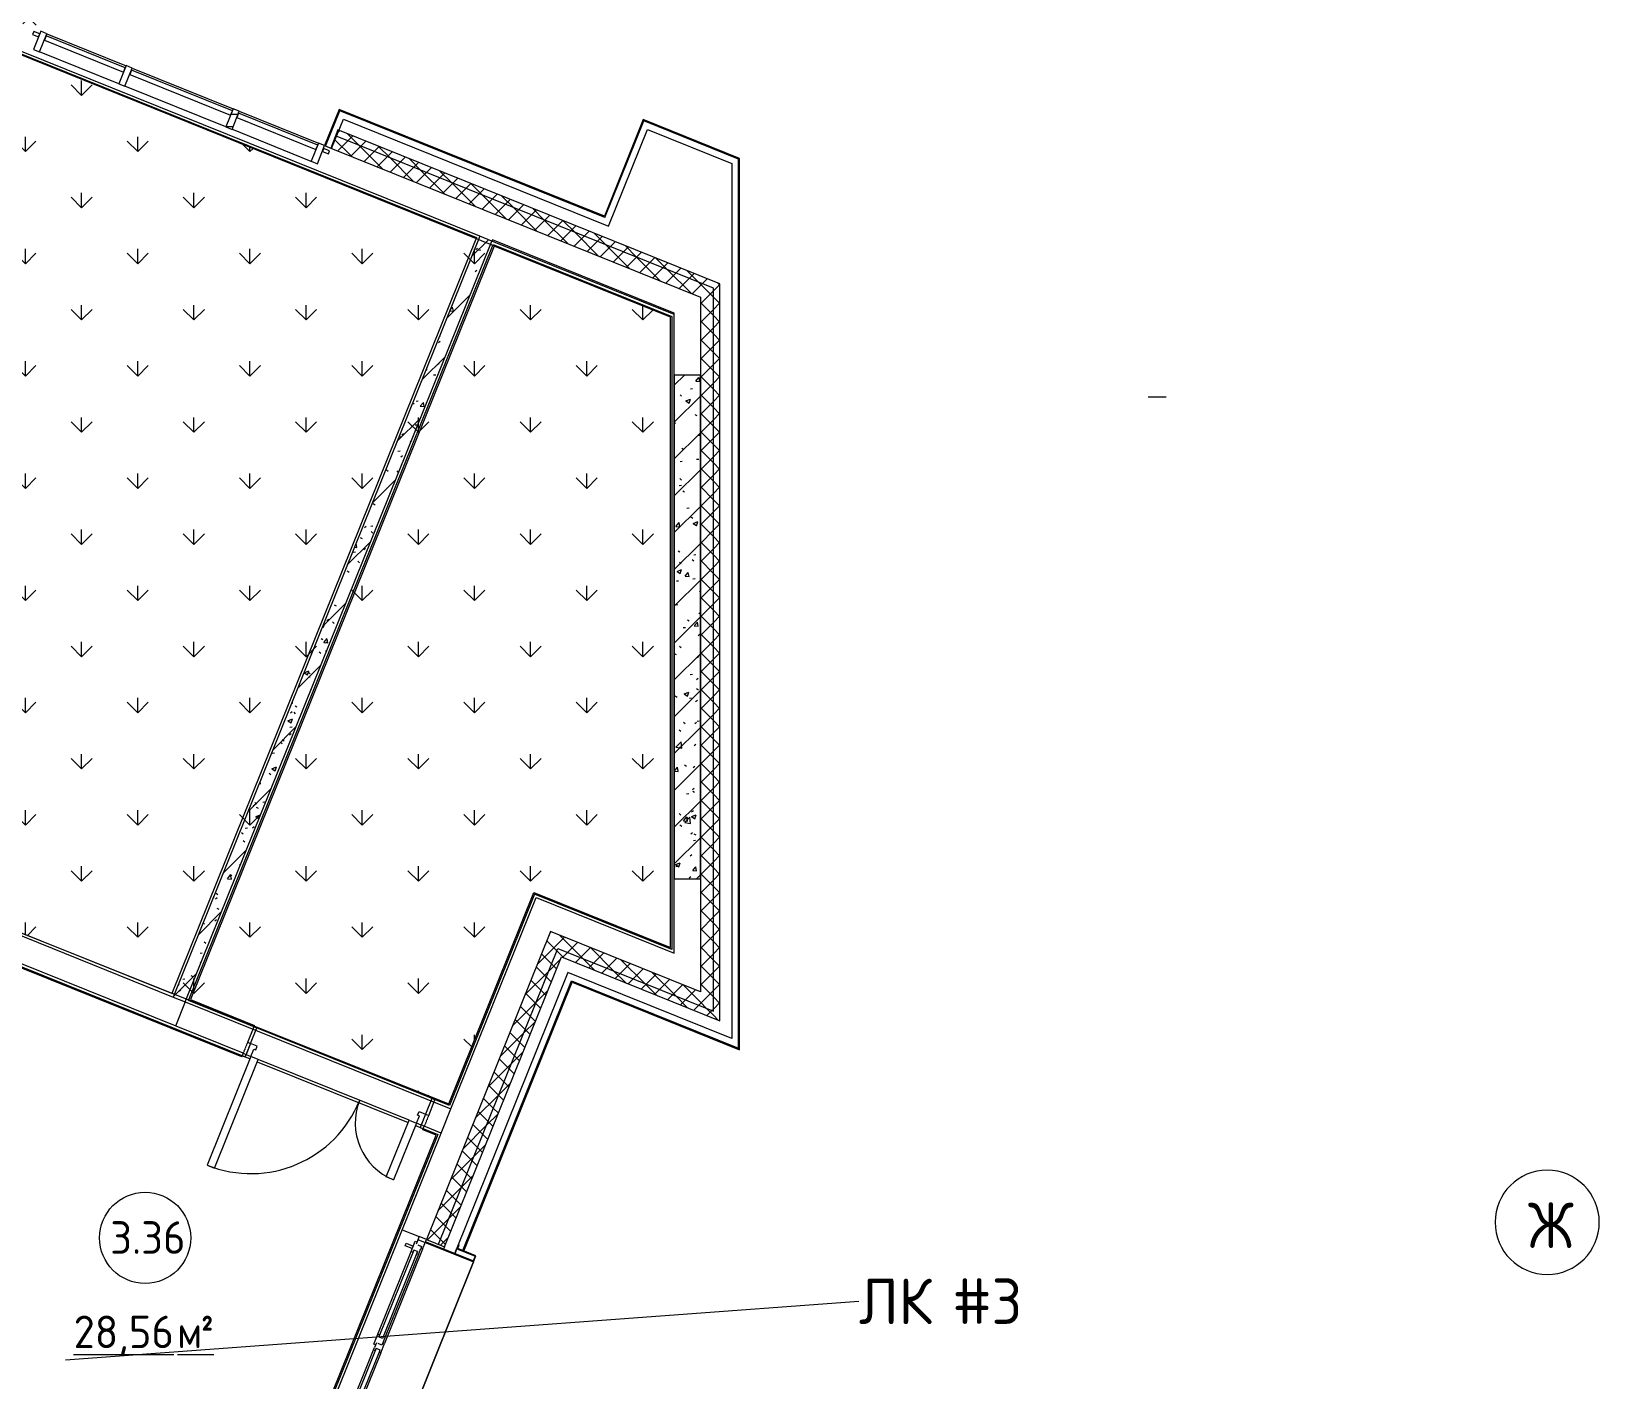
# Model space of a CAD drawing. Header units: millimetres. Extents: x -584918 to 2941280, y 3000189 to 4229862.
# Drawn here: x -416471 to -404412, y 4038678 to 4049033 of the extents above; entities that cross this region are included whole.
import ezdxf

# ---------------------------------------------------------------- set-up
doc = ezdxf.new("R2010")
doc.units = ezdxf.units.MM
doc.linetypes.add('ASVP_Невидимые', pattern=[5, 3, -2])
for name, color, linetype, lineweight in [('_ Окна', 7, 'Continuous', 0), ('Аннотация', 7, 'Continuous', 0), ('Витраж', 7, 'Continuous', 0), ('Двери', 7, 'Continuous', 0), ('Лестницы', 7, 'Continuous', 0), ('Линии', 7, 'Continuous', 0), ('Марки помещений', 7, 'Continuous', 0), ('Обобщенные модели', 7, 'Continuous', 0), ('Окна', 7, 'Continuous', 0), ('Оси', 7, 'Continuous', 0), ('Панели витража', 7, 'Continuous', 0), ('Перекрытие', 7, 'Continuous', 0), ('Стены внутренние', 7, 'Continuous', 0), ('Стены наружные', 7, 'Continuous', 0), ('Стены несущие', 7, 'Continuous', 0), ('Стены отделка', 7, 'Continuous', 0), ('Стены перегородки', 7, 'Continuous', 0), ('Стены штриховка', 7, 'Continuous', 0), ('экспертиза условные обозначения', 1, 'Continuous', 0)]:
    doc.layers.add(name, color=color, linetype=linetype, lineweight=lineweight)
doc.styles.add('GOST Common_1', font='', dxfattribs={"height": 700})
doc.styles.add('GOST Common_2', font='', dxfattribs={"height": 500})
doc.styles.add('GOST Common_3', font='', dxfattribs={"width": 0.9, "height": 500})
doc.styles.get('GOST Common_1').set_extended_font_data('GOST Common')
doc.styles.get('GOST Common_2').set_extended_font_data('GOST Common')
doc.styles.get('GOST Common_3').set_extended_font_data('GOST Common')
pattern_1 = [(45, (-440814.02, 4025236.82), (-141.4214, 141.4214), [])]
pattern_2 = [(50, (-440814.02, 4025236.82), (364.368, -31.8783), [38.1, -419.1]), (355, (-440814.02, 4025236.8), (-70.486, 382.1133), [30.48, -335.28]), (100.451, (-440783.66, 4025234.16), (293.885, 350.2334), [32.38, -356.18]), (46.184, (-440814, 4025338.4), (542.1585, -84.086), [57.15, -628.65]), (96.636, (-440768.84, 4025331.4), (474.805, 494.8554), [48.57, -534.27]), (351.184, (-440814, 4025338.4), (474.81, 494.85), [45.72, -502.92]), (21, (-440763.22, 4025313.02), (303.2285, -204.5305), [38.1, -419.1]), (326, (-440763.22, 4025313), (123.604, 368.376), [30.48, -335.28]), (71.451, (-440737.95, 4025295.97), (426.834, 163.8427), [32.38, -356.18]), (37.5, (-440814.02, 4025236.82), (6.17665, 169.11015), [16.764, -314.452, 16.764, -323.596, -336.55]), (37.5, (-440814.02, 4025236.82), (6.17665, 169.11015), [-671.576, 16.764, -319.786]), (7.5, (-440814.02, 4025236.82), (133.6389, 200.3615), [16.764, -177.292, 16.764, -306.832, -128.27]), (7.5, (-440814.02, 4025236.82), (133.6389, 200.3615), [-517.652, 16.764, -111.506]), (327.5, (-440927.3, 4025236.82), (271.1818, -11.45836), [16.764, -110.236, 16.764, -379.476, -525.78]), (327.5, (-440927.3, 4025236.82), (271.1818, -11.45836), [-523.24, 16.764, -509.016]), (317.5, (-440978.1, 4025236.82), (296.2585, 50.8528), [16.764, -148.336, 16.764, -246.38, -373.38]), (317.5, (-440978.1, 4025236.82), (296.2585, 50.8528), [-428.244, 16.764, -356.616])]
pattern_3 = [(45, (-440814.02, 4025236.82), (-70.71068, 70.71068), []), (135, (-440814.02, 4025236.82), (-70.71068, -70.71068), [])]

# ---------------------------------------------------------------- blocks, each defined once
blk = doc.blocks.new('ASVP_ДверьПротивопожарнаяСтальная_2 полотна - EI30 1370х2000h_полотна_ О Л _1250 в свету_-7420221-АР Этаж 03')
at = {"layer": 'Двери', "lineweight": 18}
for p, q in [((685, 1000), (625, 1000)), ((625, 1000), (625, 100)), ((685, 100), (685, 1000)), ((-685, 570), (-625, 570)), ((-685, 100), (-685, 570)), ((-625, 570), (-625, 100)), ((-725, 100), (-685, 100)), ((-725, 10), (-725, 100)), ((-670, 10), (-725, 10)), ((-625, 100), (-685, 100)), ((-685, 100), (-685, 40)), ((-685, 40), (-670, 40)), ((-670, 40), (-670, 10)), ((625, 100), (685, 100)), ((685, 40), (670, 40)), ((670, 40), (670, 10)), ((670, 10), (725, 10)), ((725, 100), (685, 100)), ((685, 100), (685, 40)), ((725, 10), (725, 100))]:
    blk.add_line(p, q, dxfattribs=at)
at = {"layer": 'Двери', "linetype": 'ASVP_Невидимые', "lineweight": 18}
for p, q in [((-750, 100), (-725, 100)), ((-750, 10), (-750, 100)), ((-725, 10), (-750, 10)), ((-725, 100), (-725, 10)), ((750, 100), (725, 100)), ((725, 100), (725, 10)), ((725, 10), (750, 10)), ((750, 10), (750, 100))]:
    blk.add_line(p, q, dxfattribs=at)
at = {"layer": 'Двери'}
for centre, radius, start, end in [((685, 100), 900, 90, 180), ((-685, 100), 470, 360, 90)]:
    blk.add_arc(centre, radius, start, end, dxfattribs=at)
blk = doc.blocks.new('Системная панель - Глухая панель_25 мм-7906985-АР Этаж 03')
at = {"layer": 'Панели витража', "lineweight": 18}
for p, q in [((25, 12.5), (-25, 12.5)), ((-25, 12.5), (-25, -12.5)), ((25, -12.5), (25, 12.5)), ((-25, -12.5), (25, -12.5))]:
    blk.add_line(p, q, dxfattribs=at)
blk = doc.blocks.new('Системная панель - Cтеклопакет Двухкамерный_36 мм-7856072-АР Этаж 03')
at = {"layer": 'Панели витража', "lineweight": 18}
for p, q in [((418, 18), (-418, 18)), ((-418, 18), (-418, -18)), ((418, -18), (418, 18)), ((-418, -18), (418, -18))]:
    blk.add_line(p, q, dxfattribs=at)
blk = doc.blocks.new('Прямоугольный импост - 50х150_RAL 3009-6573670-АР Этаж 03')
at = {"layer": 'Витраж'}
for p, q in [((274, 31693), (1050, 31381)), ((994, 31241), (218, 31554))]:
    blk.add_line(p, q, dxfattribs=at)
blk = doc.blocks.new('Прямоугольный импост - 50х150_RAL 3009-7856070-АР Этаж 03')
at = {"layer": 'Витраж'}
h = blk.add_hatch(dxfattribs=at)
h.set_pattern_fill('FP_21', color=256, style=0, pattern_type=2)
h.set_pattern_definition([(158.051, (15369.56, -31163.5), (-284.821, -706.768), []), (158.051, (15405.25, -31074.9), (-284.821, -706.768), []), (158.051, (15440.8, -30986.8), (-284.821, -706.768), []), (158.051, (15547.3, -30722.44), (-284.821, -706.768), [])])
h.paths.add_polyline_path([(-25, -115), (-25, 35), (25, 35), (25, -115)])
at = {"layer": 'Витраж', "lineweight": 18}
for p, q in [((-25, 35), (25, 35)), ((-25, -115), (-25, 35)), ((25, 35), (25, -115)), ((25, -115), (-25, -115))]:
    blk.add_line(p, q, dxfattribs=at)
blk = doc.blocks.new('Системная панель - Cтеклопакет Двухкамерный_36 мм-7856073-АР Этаж 03')
at = {"layer": 'Панели витража', "lineweight": 18}
for p, q in [((328, 18), (-328, 18)), ((-328, 18), (-328, -18)), ((328, -18), (328, 18)), ((-328, -18), (328, -18))]:
    blk.add_line(p, q, dxfattribs=at)
blk = doc.blocks.new('Прямоугольный импост - 50х150_RAL 3009-V66-АР Этаж 03')
at = {"layer": 'Витраж', "lineweight": 18}
for p, q in [((-25, 35), (25, 35)), ((-25, -115), (-25, 35)), ((25, 35), (25, -115)), ((25, -115), (-25, -115))]:
    blk.add_line(p, q, dxfattribs=at)
blk = doc.blocks.new('Прямоугольный импост - 50х150_RAL 3009-7836373-АР Этаж 03')
at = {"layer": 'Витраж'}
for p, q in [((1096, 31362), (1705, 31116)), ((1649, 30977), (1040, 31223))]:
    blk.add_line(p, q, dxfattribs=at)
blk = doc.blocks.new('Окно_ПВХ_2Створки_1Фрамуга-верх - ОП_2100_h_х1750_2ст1фр-7979833-АР Этаж 03')
at = {"layer": '_ Окна'}
for p, q in [((-819, 100), (-900, 100)), ((-900, 100), (-900, 40)), ((-900, 40), (-837, 40)), ((-875, 40), (-875, 100)), ((-855, 26), (-855, 40)), ((-770, 26), (-855, 26)), ((-837, 54), (-837, 86)), ((-837, 86), (-819, 86)), ((-819, 86), (-819, 100)), ((-770, 86), (-819, 86)), ((-788, 72), (-788, 40)), ((-770, 72), (-788, 72)), ((-788, 72), (-69, 72)), ((-788, 40), (-770, 40)), ((-788, 40), (-69, 40)), ((-770, 86), (-770, 72)), ((-770, 40), (-770, 26)), ((-87, 86), (-87, 72)), ((-87, 86), (-38, 86)), ((-87, 72), (-69, 72)), ((-87, 40), (-87, 26)), ((-69, 40), (-87, 40)), ((-2, 26), (-87, 26)), ((-69, 72), (-69, 40)), ((38, 100), (-38, 100)), ((-38, 100), (-38, 86)), ((-38, 86), (-20, 86)), ((-20, 86), (-20, 54)), ((-20, 40), (20, 40)), ((-2, 40), (-2, 26)), ((20, 54), (20, 86)), ((20, 86), (38, 86)), ((20, 54), (837, 54)), ((20, 54), (38, 54)), ((38, 40), (20, 40)), ((38, 86), (38, 100)), ((38, 86), (819, 86)), ((38, 54), (38, 40)), ((819, 100), (819, 86)), ((900, 100), (819, 100)), ((819, 86), (837, 86)), ((819, 54), (819, 40)), ((837, 54), (819, 54)), ((837, 40), (819, 40)), ((837, 86), (837, 54)), ((837, 40), (900, 40)), ((875, 40), (875, 100)), ((900, 40), (900, 100))]:
    blk.add_line(p, q, dxfattribs=at)
at = {"layer": 'Окна'}
for p, q in [((-819, 100), (-38, 100)), ((-814, -34), (-814, 26)), ((-794, 26), (-794, -34)), ((-770, 86), (-87, 86)), ((-87, 26), (-770, 26)), ((38, 100), (819, 100)), ((819, 40), (38, 40)), ((-794, -34), (-814, -34))]:
    blk.add_line(p, q, dxfattribs=at)
blk = doc.blocks.new('ASVP_ОТКОС_Оштукатуривание дверного откоса - Оштукатуривание дверного откоса-V81-АР Этаж 03')
at = {"layer": 'Обобщенные модели'}
for p, q in [((-750, 130), (-750, 0)), ((-725, 0), (-725, 130)), ((725, 130), (725, 0)), ((750, 0), (750, 130)), ((-750, 0), (-725, 0)), ((725, 0), (750, 0))]:
    blk.add_line(p, q, dxfattribs=at)
blk = doc.blocks.new('ASVP_ОТКОС_Оштукатуривание дверного откоса - Оштукатуривание дверного откоса-V82-АР Этаж 03')
at = {"layer": 'Обобщенные модели'}
for p, q in [((-750, 20), (-750, 0)), ((-750, 0), (-725, 0)), ((-725, 0), (-725, 20)), ((725, 20), (725, 0)), ((725, 0), (750, 0)), ((750, 0), (750, 20))]:
    blk.add_line(p, q, dxfattribs=at)
blk = doc.blocks.new('Системная панель - Глухая панель_25 мм-V88-АР Этаж 03')
at = {"layer": 'Панели витража'}
h = blk.add_hatch(dxfattribs=at)
h.set_pattern_fill('FP_28', color=256, style=0, pattern_type=2)
h.set_pattern_definition([(336.949, (13726.22, 31163.47), (58.73255, 138.0235), [])])
h.paths.add_polyline_path([(-25, 12), (-25, -13), (25, -13), (25, 12), (14, 12)])
at = {"layer": 'Панели витража', "lineweight": 18}
for p, q in [((25, 12), (-25, 12)), ((-25, 12), (-25, -13)), ((25, -13), (25, 12)), ((-25, -13), (25, -13))]:
    blk.add_line(p, q, dxfattribs=at)
blk = doc.blocks.new('Прямоугольный импост - 50х150_RAL 3009-V89-АР Этаж 03')
at = {"layer": 'Витраж'}
h = blk.add_hatch(dxfattribs=at)
h.set_pattern_fill('FP_29', color=256, style=0, pattern_type=2)
h.set_pattern_definition([(158.051, (13776.2, -31163.5), (-284.821, -706.768), []), (158.051, (13811.9, -31074.9), (-284.821, -706.768), []), (158.051, (13847.4, -30986.8), (-284.821, -706.768), []), (158.051, (13953.95, -30722.44), (-284.821, -706.768), [])])
h.paths.add_polyline_path([(-25, -115), (-25, 35), (25, 35), (25, -115), (23, -115)])
at = {"layer": 'Витраж', "lineweight": 18}
for p, q in [((-25, 35), (25, 35)), ((-25, -115), (-25, 35)), ((25, 35), (25, -115)), ((25, -115), (-25, -115))]:
    blk.add_line(p, q, dxfattribs=at)
blk = doc.blocks.new('Прямоугольный импост - 50х150_RAL 3009-V90-АР Этаж 03')
at = {"layer": 'Витраж'}
h = blk.add_hatch(dxfattribs=at)
h.set_pattern_fill('FP_30', color=256, style=0, pattern_type=2)
h.set_pattern_definition([(158.051, (16076.2, -31163.5), (-284.821, -706.768), []), (158.051, (16111.9, -31074.9), (-284.821, -706.768), []), (158.051, (16147.4, -30986.8), (-284.821, -706.768), []), (158.051, (16253.95, -30722.44), (-284.821, -706.768), [])])
h.paths.add_polyline_path([(-25, -115), (-25, 35), (25, 35), (25, -115)])
at = {"layer": 'Витраж', "lineweight": 18}
for p, q in [((-25, 35), (25, 35)), ((-25, -115), (-25, 35)), ((25, 35), (25, -115)), ((25, -115), (-25, -115))]:
    blk.add_line(p, q, dxfattribs=at)
blk = doc.blocks.new('Откос с зашивкой _верх_низ_ - Откос-7921503-АР Этаж 03')
at = {"layer": 'Обобщенные модели'}
for p, q in [((-880, 300), (-880, -100)), ((-875, -100), (-875, 300)), ((875, 300), (875, -100)), ((880, -100), (880, 300)), ((-920, 55), (-955, 55)), ((-955, 55), (-955, 50)), ((-955, 50), (-925, 50)), ((-925, 50), (-925, -100)), ((-920, -95), (-920, 55)), ((-920, 55), (-880, 55)), ((880, 55), (920, 55)), ((955, 55), (920, 55)), ((920, 55), (920, -95)), ((925, -100), (925, 50)), ((925, 50), (955, 50)), ((955, 50), (955, 55)), ((-925, -100), (-875, -100)), ((-875, -95), (-920, -95)), ((-880, -100), (-875, -100)), ((-875, -100), (-875, -95)), ((-875, -100), (875, -100)), ((875, -100), (-875, -100)), ((920, -95), (875, -95)), ((875, -95), (875, -100)), ((875, -100), (880, -100)), ((875, -100), (925, -100))]:
    blk.add_line(p, q, dxfattribs=at)
blk = doc.blocks.new('ASVP_Марка_Помещение_ДваЗначения - Номер Площадь-685795-АР Этаж 03')
at = {"layer": 'Марки помещений'}
blk.add_circle((0, 0), 3.5, dxfattribs=at)
blk = doc.blocks.new('Ось сетки - Круг_Ø8 мм-6577-АР Этаж 03')
at = {"layer": 'Оси'}
for start, end in [(360, 180), (180, 360)]:
    blk.add_arc((0, 0), 4, start, end, dxfattribs=at)

msp = doc.modelspace()

# ---------------------------------------------------------------- hatches: boundary and pattern name
at = {"layer": 'Стены внутренние'}
h = msp.add_hatch(dxfattribs=at)
h.set_pattern_fill('FP_4', color=256, style=0, pattern_type=2)
h.set_pattern_definition(pattern_1)
h.paths.add_polyline_path([(-415289.313, 4041579.275), (-412934.523, 4047422.644), (-413027.275, 4047460.021), (-415382.065, 4041616.652)])
h = msp.add_hatch(dxfattribs=at)
h.set_pattern_fill('FP_5', color=256, style=0, pattern_type=2)
h.set_pattern_definition(pattern_2)
h.paths.add_polyline_path([(-415289.313, 4041579.275), (-412934.523, 4047422.644), (-413027.275, 4047460.021), (-415382.065, 4041616.652)])
at = {"layer": 'Стены наружные'}
h = msp.add_hatch(dxfattribs=at)
h.set_pattern_fill('FP_1', color=256, style=0, pattern_type=2)
h.set_pattern_definition(pattern_3)
h.paths.add_polyline_path([(-411233.121, 4046952.633), (-411233.121, 4047060.447), (-414134.829, 4048229.793), (-414172.207, 4048137.041), (-411333.121, 4046992.931)])
h.paths.add_polyline_path([(-416444.628, 4049052.793), (-416407.943, 4049145.823), (-417095.469, 4049422.887), (-417132.847, 4049330.135), (-416674.79, 4049145.545)])
h.paths.add_polyline_path([(-419412.689, 4050248.877), (-419375.311, 4050341.629), (-421021.657, 4051005.081), (-421059.035, 4050912.33), (-419642.851, 4050341.629)])
h = msp.add_hatch(dxfattribs=at)
h.set_pattern_fill('FP_1', color=256, style=0, pattern_type=2)
h.set_pattern_definition(pattern_3)
h.paths.add_polyline_path([(-411183.121, 4047040.298), (-411183.121, 4047094.205), (-414116.14, 4048276.169), (-414134.829, 4048229.793), (-411233.121, 4047060.447)])
h.paths.add_polyline_path([(-416407.25, 4049145.545), (-416388.562, 4049191.92), (-417076.781, 4049469.262), (-417095.469, 4049422.887), (-416407.943, 4049145.823)])
h.paths.add_polyline_path([(-419375.311, 4050341.629), (-419356.622, 4050388.005), (-421002.968, 4051051.457), (-421021.657, 4051005.081), (-419490.392, 4050388.005)])
h = msp.add_hatch(dxfattribs=at)
h.set_pattern_fill('FP_1', color=256, style=0, pattern_type=2)
h.set_pattern_definition(pattern_3)
h.paths.add_polyline_path([(-411233.121, 4041508), (-411233.121, 4046952.633), (-411333.121, 4046992.931), (-411333.121, 4041548.298)])
h = msp.add_hatch(dxfattribs=at)
h.set_pattern_fill('FP_1', color=256, style=0, pattern_type=2)
h.set_pattern_definition(pattern_3)
h.paths.add_polyline_path([(-411183.121, 4041433.943), (-411183.121, 4047040.298), (-411233.121, 4047060.447), (-411233.121, 4041454.093)])
h = msp.add_hatch(dxfattribs=at)
h.set_pattern_fill('FP_4', color=256, style=0, pattern_type=2)
h.set_pattern_definition(pattern_1)
h.paths.add_polyline_path([(-411533.121, 4042525.415), (-411333.121, 4042525.415), (-411333.121, 4046392.931), (-411533.121, 4046392.931), (-411533.121, 4044898.489)])
h = msp.add_hatch(dxfattribs=at)
h.set_pattern_fill('FP_5', color=256, style=0, pattern_type=2)
h.set_pattern_definition(pattern_2)
h.paths.add_polyline_path([(-411533.121, 4042525.415), (-411333.121, 4042525.415), (-411333.121, 4046392.931), (-411533.121, 4046392.931), (-411533.121, 4044898.489)])
h = msp.add_hatch(dxfattribs=at)
h.set_pattern_fill('FP_1', color=256, style=0, pattern_type=2)
h.set_pattern_definition(pattern_3)
h.paths.add_polyline_path([(-414316.111, 4037305.766), (-414017.09, 4038047.781), (-414109.842, 4038085.159), (-414408.863, 4037343.143)])
h.paths.add_polyline_path([(-413344.292, 4039717.315), (-412428.54, 4041989.736), (-412521.292, 4042027.114), (-413437.044, 4039754.693)])
h = msp.add_hatch(dxfattribs=at)
h.set_pattern_fill('FP_1', color=256, style=0, pattern_type=2)
h.set_pattern_definition(pattern_3)
h.paths.add_polyline_path([(-411333.121, 4041548.298), (-411333.121, 4041656.113), (-412483.915, 4042119.866), (-412521.292, 4042027.114), (-411335.141, 4041549.113)])
h = msp.add_hatch(dxfattribs=at)
h.set_pattern_fill('FP_1', color=256, style=0, pattern_type=2)
h.set_pattern_definition(pattern_3)
h.paths.add_polyline_path([(-414232.357, 4037379.829), (-413970.714, 4038029.092), (-414017.09, 4038047.781), (-414278.733, 4037398.518), (-414269.735, 4037394.892)])
h.paths.add_polyline_path([(-413297.916, 4039698.626), (-412400.853, 4041924.672), (-412447.229, 4041943.36), (-413344.292, 4039717.315), (-413323.527, 4039708.947)])
h = msp.add_hatch(dxfattribs=at)
h.set_pattern_fill('FP_1', color=256, style=0, pattern_type=2)
h.set_pattern_definition(pattern_3)
h.paths.add_polyline_path([(-411233.121, 4041454.093), (-411233.121, 4041508), (-412428.54, 4041989.736), (-412447.229, 4041943.36), (-411233.616, 4041454.292)])
h = msp.add_hatch(dxfattribs=at)
h.set_pattern_fill('FP_6', color=256, style=0, pattern_type=2)
h.set_pattern_definition([(45, (-440814.02, 4025236.8), (-235.7317, 235.7317), []), (45, (-440656.87, 4025236.8), (-235.7317, 235.7317), [])])
h.paths.add_polyline_path([(-413149.444, 4039665.748), (-412317.792, 4041729.477), (-412325.212, 4041732.467), (-413156.864, 4039668.738)])
at = {"layer": 'экспертиза условные обозначения'}
h = msp.add_hatch(dxfattribs=at)
h.set_pattern_fill('GRASS', color=2, scale=24)
h.set_pattern_definition([(90, (-520400.44, 3484724), (-431.0523, 431.0523), [114.3, -747.8046]), (45, (-520400.44, 3484724), (-431.0523, 431.0523), [114.3, -495.3]), (135, (-520400.44, 3484724), (-431.0523, -431.0523), [114.3, -495.3])])
h.paths.add_polyline_path([(-420566.204, 4050476.534), (-422913.519, 4044651.715), (-413264.932, 4040797.126), (-412611.276, 4042419.164), (-411563.121, 4041996.773), (-411563.121, 4046837.645)])

# ---------------------------------------------------------------- linework, layer by layer
at = {"layer": 'Аннотация'}
for p, q in [((-407892.742, 4046226.805), (-407755.821, 4046226.805)), ((-416210.009, 4038829.098), (-410115.012, 4039279.995))]:
    msp.add_line(p, q, dxfattribs=at)
at = {"layer": 'Лестницы'}
for p, q in [((-415289.313, 4041579.275), (-415364.069, 4041393.771)), ((-413323.527, 4040571.463), (-413248.772, 4040756.967))]:
    msp.add_line(p, q, dxfattribs=at)
at = {"layer": 'Линии'}
msp.add_line((-413071.851, 4047456.422), (-420566.204, 4050476.534), dxfattribs=at)
at = {"layer": 'Перекрытие'}
for p, q in [((-412930.768, 4047431.962), (-412934.523, 4047422.644)), ((-411533.121, 4046868.731), (-412930.768, 4047431.962)), ((-411533.121, 4046857.899), (-411533.121, 4046868.731))]:
    msp.add_line(p, q, dxfattribs=at)
at = {"layer": 'Стены внутренние'}
for p, q in [((-412917.911, 4047383.605), (-415249.823, 4041597.007)), ((-411563.121, 4046837.645), (-412917.911, 4047383.605)), ((-411563.121, 4041996.773), (-411563.121, 4046837.645)), ((-413264.932, 4040797.126), (-412611.276, 4042419.164)), ((-412611.276, 4042419.164), (-411563.121, 4041996.773)), ((-414855.871, 4041156.63), (-416710.909, 4041904.183)), ((-414761.976, 4041389.631), (-415262.836, 4041591.47)), ((-415249.823, 4041597.007), (-414758.238, 4041398.906)), ((-414761.976, 4041389.631), (-414758.238, 4041398.906)), ((-414855.871, 4041156.63), (-414852.134, 4041165.906)), ((-413370.697, 4040828.966), (-413366.96, 4040838.241)), ((-413259.395, 4040784.113), (-413370.697, 4040828.966)), ((-413366.96, 4040838.241), (-413264.932, 4040797.126)), ((-413464.593, 4040595.966), (-413460.855, 4040605.241)), ((-413362.566, 4040554.851), (-413464.593, 4040595.966)), ((-414612.847, 4037452.3), (-413362.566, 4040554.851)), ((-413622.548, 4039829.448), (-413492.695, 4039777.119))]:
    msp.add_line(p, q, dxfattribs=at)
at = {"layer": 'Стены наружные'}
for p, q in [((-413297.916, 4039698.626), (-413305.392, 4039680.076)), ((-413220.06, 4039645.688), (-413203.24, 4039687.427))]:
    msp.add_line(p, q, dxfattribs=at)
at = {"layer": 'Стены несущие'}
for p, q in [((-413027.275, 4047460.021), (-415382.065, 4041616.652)), ((-412934.523, 4047422.644), (-413027.275, 4047460.021)), ((-415289.313, 4041579.275), (-412934.523, 4047422.644)), ((-411533.121, 4046392.931), (-411533.121, 4042525.415)), ((-411333.121, 4046392.931), (-411533.121, 4046392.931)), ((-411333.121, 4042525.415), (-411333.121, 4046392.931)), ((-411533.121, 4042525.415), (-411333.121, 4042525.415)), ((-415382.065, 4041616.652), (-415289.313, 4041579.275))]:
    msp.add_line(p, q, dxfattribs=at)
at = {"layer": 'Стены отделка'}
for p, q in [((-413027.275, 4047460.021), (-420577.278, 4050502.56)), ((-420566.204, 4050476.534), (-413053.301, 4047448.946)), ((-414106.45, 4048433.985), (-414218.583, 4048155.73)), ((-412070.533, 4047613.541), (-414106.45, 4048433.985)), ((-414164.787, 4048134.051), (-414074.333, 4048358.51)), ((-414074.333, 4048358.51), (-412038.416, 4047538.066)), ((-411771.512, 4048355.556), (-412070.533, 4047613.541)), ((-411033.121, 4048057.996), (-411771.512, 4048355.556)), ((-412038.416, 4047538.066), (-411739.395, 4048280.081)), ((-411739.395, 4048280.081), (-411091.121, 4048018.836)), ((-414218.583, 4048155.73), (-414164.787, 4048134.051)), ((-411033.121, 4041211.774), (-411033.121, 4048057.996)), ((-411091.121, 4048018.836), (-411091.121, 4041297.679)), ((-413053.301, 4047448.946), (-415393.14, 4041642.678)), ((-415263.287, 4041590.349), (-412923.448, 4047396.618)), ((-411533.121, 4046857.899), (-412934.523, 4047422.644)), ((-412923.448, 4047396.618), (-411553.121, 4046844.396)), ((-411553.121, 4046844.396), (-411553.121, 4041981.962)), ((-411533.121, 4041952.339), (-411533.121, 4046857.899)), ((-421355.287, 4044023.771), (-415382.065, 4041616.652)), ((-415393.14, 4041642.678), (-421347.811, 4044042.322)), ((-414844.658, 4041184.456), (-421244.538, 4043763.512)), ((-421233.463, 4043737.486), (-414791.845, 4041141.61)), ((-412605.738, 4042406.151), (-413259.847, 4040782.993)), ((-413248.772, 4040756.967), (-412594.663, 4042380.125)), ((-411553.121, 4041981.962), (-412605.738, 4042406.151)), ((-412594.663, 4042380.125), (-411533.121, 4041952.339)), ((-412349.909, 4041804.952), (-413203.24, 4039687.427)), ((-411091.121, 4041297.679), (-412349.909, 4041804.952)), ((-413149.444, 4039665.748), (-412317.792, 4041729.477)), ((-412317.792, 4041729.477), (-411033.121, 4041211.774)), ((-415382.065, 4041616.652), (-415382.065, 4041616.652)), ((-415289.313, 4041579.275), (-413248.772, 4040756.967)), ((-413259.847, 4040782.993), (-415263.287, 4041590.349)), ((-414736.194, 4041119.184), (-413576.795, 4040651.963)), ((-413569.319, 4040670.514), (-414728.718, 4041137.734)), ((-414594.366, 4037417.899), (-413323.527, 4040571.463)), ((-413521.144, 4040629.537), (-413349.553, 4040560.388)), ((-413323.527, 4040571.463), (-413453.38, 4040623.792)), ((-413349.553, 4040560.388), (-414605.441, 4037443.925)), ((-413203.24, 4039687.427), (-413149.444, 4039665.748))]:
    msp.add_line(p, q, dxfattribs=at)
at = {"layer": 'Стены перегородки'}
for p, q in [((-414116.14, 4048276.169), (-414172.207, 4048137.041)), ((-411183.121, 4047094.205), (-414116.14, 4048276.169)), ((-414172.207, 4048137.041), (-411333.121, 4046992.931)), ((-411183.121, 4041433.943), (-411183.121, 4047094.205)), ((-411333.121, 4046992.931), (-411333.121, 4041656.113)), ((-412483.915, 4042119.866), (-413437.044, 4039754.693)), ((-411333.121, 4041656.113), (-412483.915, 4042119.866)), ((-413297.916, 4039698.626), (-412400.853, 4041924.672)), ((-412400.853, 4041924.672), (-411183.121, 4041433.943)), ((-413437.044, 4039754.693), (-413297.916, 4039698.626))]:
    msp.add_line(p, q, dxfattribs=at)
at = {"layer": 'Стены штриховка'}
for p, q in [((-414211.163, 4048152.739), (-414102.02, 4048423.575)), ((-412066.103, 4047603.131), (-414102.02, 4048423.575)), ((-412066.103, 4047603.131), (-411767.082, 4048345.146)), ((-411041.121, 4048052.594), (-411767.082, 4048345.146)), ((-411233.121, 4047060.447), (-414134.829, 4048229.793)), ((-411041.121, 4041223.623), (-411041.121, 4048052.594)), ((-411233.121, 4041508), (-411233.121, 4047060.447)), ((-413344.292, 4039717.315), (-412428.54, 4041989.736)), ((-412428.54, 4041989.736), (-411233.121, 4041508)), ((-413156.864, 4039668.738), (-412322.222, 4041739.888)), ((-412317.792, 4041729.477), (-412325.212, 4041732.467)), ((-412322.222, 4041739.888), (-411041.121, 4041223.623))]:
    msp.add_line(p, q, dxfattribs=at)
at = {"layer": 'экспертиза условные обозначения', "color": 2}
msp.add_lwpolyline([(-420566.204, 4050476.534), (-422913.519, 4044651.715), (-413264.932, 4040797.126), (-412611.276, 4042419.164), (-411563.121, 4041996.773), (-411563.121, 4046837.645), (-420566.204, 4050476.534)], dxfattribs=at)

# ---------------------------------------------------------------- block references
at = {"layer": 'Витраж', "extrusion": (0, 0, -1), "rotation": 21.9486990835427}
for name, p in [('Прямоугольный импост - 50х150_RAL 3009-V89-АР Этаж 03', (416388.146, 4048992.296)), ('Прямоугольный импост - 50х150_RAL 3009-V66-АР Этаж 03', (415732.7, 4048728.161)), ('Прямоугольный импост - 50х150_RAL 3009-7856070-АР Этаж 03', (414910.3, 4048396.746)), ('Прямоугольный импост - 50х150_RAL 3009-V90-АР Этаж 03', (414254.853, 4048132.611))]:
    msp.add_blockref(name, p, dxfattribs=at)
at = {"layer": 'Витраж'}
for name, p in [('Прямоугольный импост - 50х150_RAL 3009-7836373-АР Этаж 03', (-417448.203, 4017653.588)), ('Прямоугольный импост - 50х150_RAL 3009-6573670-АР Этаж 03', (-415970.357, 4017058.038)), ('Прямоугольный импост - 50х150_RAL 3009-7836373-АР Этаж 03', (-415970.357, 4017058.038))]:
    msp.add_blockref(name, p, dxfattribs=at)
at = {"layer": 'Двери'}
for p, rotation in [((-414111.641, 4040996.876), 158.0513009164574), ((-415457.236, 4037657.808), 338.0513009164578)]:
    msp.add_blockref('ASVP_ДверьПротивопожарнаяСтальная_2 полотна - EI30 1370х2000h_полотна_ О Л _1250 в свету_-7420221-АР Этаж 03', p, dxfattribs=dict(at, rotation=rotation))
at = {"layer": 'Марки помещений', "xscale": 99.99999999999993, "yscale": 99.99999999999993, "zscale": 99.99999999999993}
msp.add_blockref('ASVP_Марка_Помещение_ДваЗначения - Номер Площадь-685795-АР Этаж 03', (-415597.371, 4039766.555), dxfattribs=at)
at = {"layer": 'Обобщенные модели'}
for name, p, rotation in [('ASVP_ОТКОС_Оштукатуривание дверного откоса - Оштукатуривание дверного откоса-V81-АР Этаж 03', (-414066.788, 4041108.178), 158.0513009164574), ('ASVP_ОТКОС_Оштукатуривание дверного откоса - Оштукатуривание дверного откоса-V82-АР Этаж 03', (-414156.494, 4040885.573), 338.0513009164573), ('Откос с зашивкой _верх_низ_ - Откос-7921503-АР Этаж 03', (-413495.187, 4038807.793), 68.05130091645732)]:
    msp.add_blockref(name, p, dxfattribs=dict(at, rotation=rotation))
at = {"layer": 'Окна', "rotation": 248.0513009164578}
msp.add_blockref('Окно_ПВХ_2Створки_1Фрамуга-верх - ОП_2100_h_х1750_2ст1фр-7979833-АР Этаж 03', (-413866.195, 4038957.303), dxfattribs=at)
at = {"layer": 'Оси', "xscale": 99.99999999999993, "yscale": 99.99999999999993, "zscale": 99.99999999999993, "rotation": 269.9999999999994}
msp.add_blockref('Ось сетки - Круг_Ø8 мм-6577-АР Этаж 03', (-404829.417, 4039886.149), dxfattribs=at)
at = {"layer": 'Панели витража', "rotation": 158.0513009164573}
for name, p in [('Системная панель - Глухая панель_25 мм-V88-АР Этаж 03', (-416434.522, 4049010.985)), ('Системная панель - Cтеклопакет Двухкамерный_36 мм-7856073-АР Этаж 03', (-416060.423, 4048860.229)), ('Системная панель - Cтеклопакет Двухкамерный_36 мм-7856072-АР Этаж 03', (-415321.5, 4048562.454)), ('Системная панель - Cтеклопакет Двухкамерный_36 мм-7856073-АР Этаж 03', (-414582.576, 4048264.678)), ('Системная панель - Глухая панель_25 мм-7906985-АР Этаж 03', (-414208.477, 4048113.922))]:
    msp.add_blockref(name, p, dxfattribs=at)

# ---------------------------------------------------------------- texts
at = {"layer": 'Аннотация', "char_height": 350, "attachment_point": 1, "style": 'GOST Common_1'}
for s, insert, width in [('ЛК', (-410115.012, 4039454.995), 613.29094), (' #3', (-409608.996, 4039454.995), 743.16431)]:
    msp.add_mtext(s, dxfattribs=dict(at, insert=insert, width=width))
at = {"layer": 'Марки помещений', "char_height": 250, "attachment_point": 1}
for s, insert, width, style in [('3.36', (-415866.028, 4039894.28), 663.79725, 'GOST Common_2'), ('\\L28,56 ', (-416146.814, 4039169.75), 966.83512, 'GOST Common_2'), ('\\L\\fGOST Common|b0|i0|c238|p34|;\\W.9;\\L²', (-415170.501, 4039169.75), 165.94931, 'GOST Common_3'), ('\\L\\fGOST Common|b0|i0|c204|p34|;\\W.9;\\Lм', (-415349.095, 4039169.75), 216.45562, 'GOST Common_2')]:
    msp.add_mtext(s, dxfattribs=dict(at, insert=insert, width=width, style=style))
at = {"layer": 'Оси', "insert": (-404975.59, 4040038.736), "char_height": 350, "width": 389.62012, "attachment_point": 1, "style": 'GOST Common_1'}
msp.add_mtext('\\fGOST Common|b0|i0|c204|p34|;\\W.9;Ж', dxfattribs=at)

doc.saveas('drawing.dxf')
